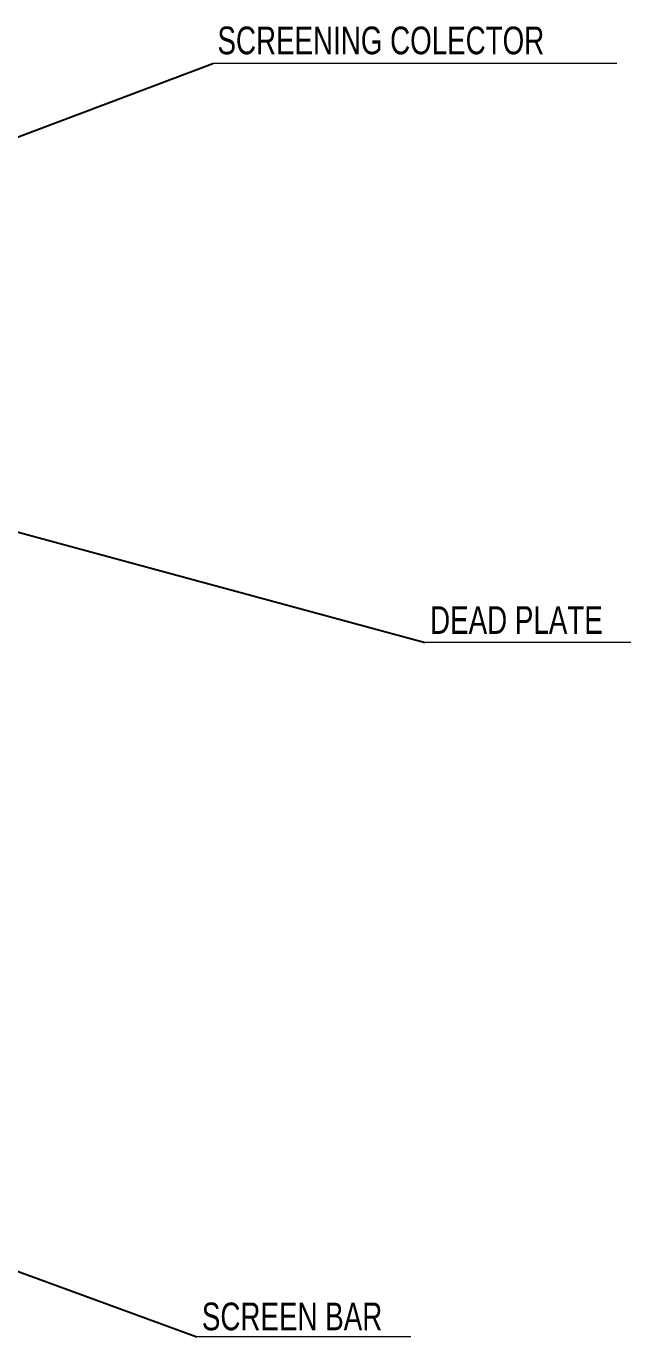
# Model space of a CAD drawing. Header units: millimetres. Extents: x 15 to 1266, y -324 to 294.
# Drawn here: x 216 to 273.8, y 69.1 to 194.3 of the extents above; entities that cross this region are included whole.
import ezdxf

# ---------------------------------------------------------------- set-up
doc = ezdxf.new("R2010")
doc.units = ezdxf.units.MM
doc.styles.add('SLDTEXTSTYLE0', font='TXT', dxfattribs={"width": 0.75})
doc.dimstyles.new('SLDDIMSTYLE0', dxfattribs={"dimtxt": 0.18, "dimasz": 0.651282, "dimexe": 0, "dimexo": 0.0625, "dimgap": 0, "dimtad": 0, "dimtih": 1, "dimtoh": 1, "dimdec": 0, "dimrnd": 1e-09, "dimzin": 0, "dimdsep": 46, "dimtxsty": 'Standard', "dimblk1": 'DOT', "dimblk2": 'DOT', "dimsah": 1, "dimcen": 0.09, "dimadec": 0, "dimazin": 0, "dimtfac": 0.651282, "dimtdec": 0, "dimtofl": 0, "dimtmove": 0, "dimatfit": 3, "dimldrblk": 'DOT', "dimfxl": 1, "dimfrac": 2, "dimtolj": 1, "dimtzin": 0, "dimarcsym": 0})
doc.dimstyles.new('SLDDIMSTYLE1', dxfattribs={"dimtxt": 0.18, "dimasz": 2.116667, "dimexe": 0, "dimexo": 0.0625, "dimgap": 0, "dimtad": 0, "dimtih": 1, "dimtoh": 1, "dimdec": 0, "dimrnd": 1e-09, "dimzin": 0, "dimdsep": 46, "dimtxsty": 'Standard', "dimsah": 1, "dimcen": 0.09, "dimadec": 0, "dimazin": 0, "dimtfac": 2.116667, "dimtdec": 0, "dimtofl": 0, "dimtmove": 0, "dimatfit": 3, "dimfxl": 1, "dimfrac": 2, "dimtolj": 1, "dimtzin": 0, "dimarcsym": 0})

# ---------------------------------------------------------------- blocks, each defined once
blk = doc.blocks.new('SW_NOTE_0_6')
at = {"color": 0, "linetype": 'Continuous', "lineweight": 0}
blk.add_line((38.65, 0), (0, 0), dxfattribs=at)
at = {"color": 0, "linetype": 'Continuous', "lineweight": 0, "insert": (0.45, 3.52), "char_height": 2.6458, "attachment_point": 1, "style": 'SLDTEXTSTYLE0'}
blk.add_mtext('SCREENING COLECTOR', dxfattribs=at)
blk = doc.blocks.new('SW_NOTE_0_7')
at = {"color": 0, "linetype": 'Continuous', "lineweight": 0}
blk.add_line((19.68, 0), (0, 0), dxfattribs=at)
at = {"color": 0, "linetype": 'Continuous', "lineweight": 0, "insert": (0.48, 3.48), "char_height": 2.646, "attachment_point": 1, "style": 'SLDTEXTSTYLE0'}
blk.add_mtext('DEAD PLATE', dxfattribs=at)
blk = doc.blocks.new('_Dot')
at = {"color": 0, "linetype": 'ByBlock', "lineweight": -2}
blk.add_line((-0.5, 0), (-1, 0), dxfattribs=at)
at = {"color": 0, "linetype": 'ByBlock', "const_width": 0.5}
blk.add_lwpolyline([(-0.25, 0, 1), (0.25, 0, 1)], format="xyb", close=True, dxfattribs=at)
blk = doc.blocks.new('SW_NOTE_0_8')
at = {"color": 0, "linetype": 'Continuous', "lineweight": 0}
blk.add_line((20.46, 0), (0, 0), dxfattribs=at)
at = {"color": 0, "linetype": 'Continuous', "lineweight": 0, "insert": (0.49, 3.27), "char_height": 2.646, "attachment_point": 1, "style": 'SLDTEXTSTYLE0'}
blk.add_mtext('SCREEN BAR', dxfattribs=at)

msp = doc.modelspace()

# ---------------------------------------------------------------- block references
at = {"color": 7, "linetype": 'Continuous', "lineweight": 0}
for name, p in [('SW_NOTE_0_6', (233.8532684, 190.7698579)), ('SW_NOTE_0_7', (254.159249, 135.4151986)), ('SW_NOTE_0_8', (232.3233658, 69.0730568))]:
    msp.add_blockref(name, p, dxfattribs=at)

# ---------------------------------------------------------------- leaders
for points, dimstyle in [([(199.5314004, 177.8452515), (233.8532684, 190.7698579)], 'SLDDIMSTYLE1'), ([(179.135775, 155.7558927), (254.159249, 135.4151986)], 'SLDDIMSTYLE0'), ([(148.4608497, 99.6611564), (232.3233658, 69.0730568)], 'SLDDIMSTYLE1')]:
    msp.add_leader(points, dimstyle=dimstyle, dxfattribs=at)

doc.saveas('drawing.dxf')
